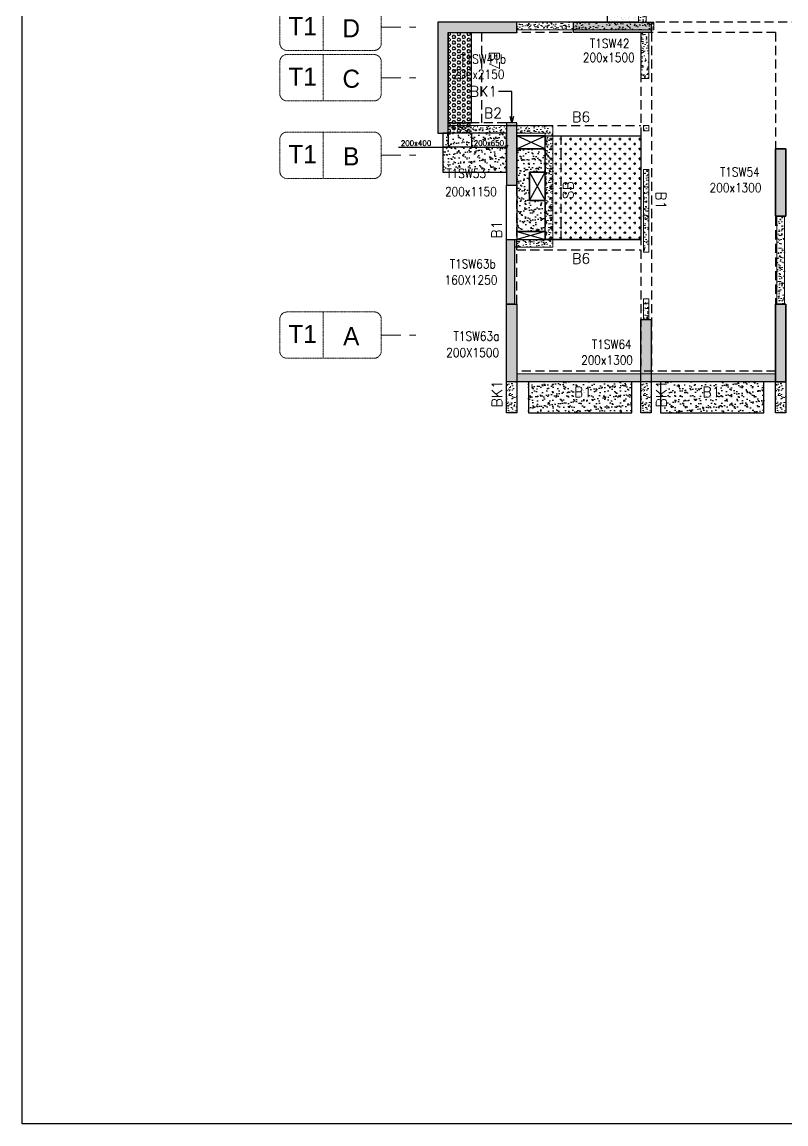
# Model space of a CAD drawing. Header units: millimetres. Extents: x 1078357 to 2594950, y -4969473 to -4636555.
# Drawn here: x 1574105 to 1588858, y -4682741 to -4661446 of the extents above; entities that cross this region are included whole.
import ezdxf
from ezdxf.enums import TextEntityAlignment as Align

# ---------------------------------------------------------------- set-up
doc = ezdxf.new("R2010")
doc.units = ezdxf.units.MM
doc.header["$PDMODE"] = 35
for name, pattern in [('CENTER', [2, 1.25, -0.25, 0.25, -0.25]), ('CONTINOUS', [0]), ('DGN STYLE 7', [8.34, 3.75, -1.67, 1.25, -1.67]), ('HIDDEN', [0.375, 0.25, -0.125]), ('New Retail block$0$CONTINOUS', [0])]:
    doc.linetypes.add(name, pattern=pattern)
doc.layers.get('0').update_dxf_attribs({"lineweight": 0})
doc.layers.get('Defpoints').update_dxf_attribs({"lineweight": 0})
for name, color, linetype, lineweight in [('A-_ANOTDIMA_D-', 6, 'Continuous', 13), ('A-_ANOTGRID_E-', 8, 'DGN STYLE 7', 13), ('Boundary', 40, 'Continuous', 30), ('COL. NO.', 30, 'Continuous', 25), ('COL. SIZE', 7, 'Continuous', 25), ('DIM', 9, 'Continuous', 25), ('GRID LINE', 8, 'Continuous', 0), ('HATCH', 8, 'Continuous', 30), ('S-NON STR RCC WALL', 8, 'Continuous', 0)]:
    doc.layers.add(name, color=color, linetype=linetype, lineweight=lineweight)
for name, color, linetype in [('B-200x325', 201, 'HIDDEN'), ('B-200x375', 41, 'HIDDEN'), ('B-200x400', 44, 'HIDDEN'), ('B-200x650', 241, 'HIDDEN'), ('B-300xSLAB THK.', 151, 'Continuous'), ('BK1-200x650', 241, 'HIDDEN'), ('DC BEAM NO.', 7, 'Continuous'), ('DROP SLAB', 8, 'Continuous'), ('S-COLUMN_SHEAR WALL', 1, 'Continuous'), ('S-PROJECTION', 54, 'New Retail block$0$CONTINOUS'), ('SLAB FOLD', 8, 'Continuous')]:
    doc.layers.add(name, color=color, linetype=linetype)
doc.styles.add('Roman', font='romans')
doc.styles.add('ROMANS', font='romans.shx', dxfattribs={"width": 0.85})
doc.styles.get("Standard").update_dxf_attribs({"font": 'Adani Regular.ttf', "height": 500})
doc.dimstyles.new('HARESH', dxfattribs={"dimtxt": 150, "dimasz": 75, "dimexe": 0, "dimexo": 0, "dimgap": 25, "dimtad": 1, "dimdec": 0, "dimdsep": 46, "dimtxsty": 'Roman', "dimblk": 'OBLIQUE', "dimcen": 225, "dimdle": 25, "dimclrd": 2, "dimclre": 2, "dimclrt": 7, "dimadec": 8, "dimazin": 1, "dimtfac": 1, "dimtdec": 0, "dimtmove": 0, "dimatfit": 0, "dimfxl": 1, "dimlwd": -1, "dimlwe": -1, "dimarcsym": 0})
pattern_1 = [(50, (-4755937.19, 23343877.28), (182.184669, -15.9390855), [19.05, -209.55]), (355, (-4755937.19, 23343877.28), (-35.2434214, 191.0568452), [15.24, -167.6405842]), (100.4514447, (-4755922, 23343875.95), (146.9412471, 175.1177519), [16.1900088, -178.0902446]), (46.1842, (-4755937.19, 23343928.08), (271.0790409, -42.042328), [28.575, -314.325]), (96.6355576, (-4755914.6, 23343924.58), (237.404134, 247.4261246), [24.2850231, -267.1356082]), (351.1841512, (-4755937.2, 23343928.08), (237.404134, 247.4261246), [22.859967, -251.459732]), (21, (-4755911.79, 23343915.38), (151.6143913, -102.2651982), [19.05, -209.55]), (326, (-4755911.79, 23343915.38), (61.8020283, 184.1879661), [15.24, -167.64]), (71.451445, (-4755899.15, 23343906.86), (213.4164193, 81.9227689), [16.1900088, -178.0899376]), (37.5, (-4755937.19, 23343877.28), (3.08860325, 84.55503887), [0, -165.608, 0, -170.18, 0, -168.275]), (7.5, (-4755937.19, 23343877.28), (66.8196625, 100.18057482), [0, -97.028, 0, -161.798, 0, -64.135]), (327.5, (-4755993.83, 23343877.28), (135.59059517, -5.728744), [0, -63.5, 0, -198.12, 0, -262.89]), (317.5, (-4756019.23, 23343877.28), (148.1291814, 25.42649103), [0, -82.55, 0, -131.572, 0, -186.69])]

# ---------------------------------------------------------------- blocks, each defined once
blk = doc.blocks.new('_Oblique')
at = {"color": 0, "linetype": 'ByBlock', "lineweight": -2}
blk.add_line((-0.5, -0.5), (0.5, 0.5), dxfattribs=at)
blk = doc.blocks.new('*D1170')
at = {"layer": 'Defpoints', "color": 0, "ltscale": 700, "transparency": 16777216}
for p in [(1582333, -4663596, 0), (1582783, -4663596, 0), (1582333, -4663862)]:
    blk.add_point(p, dxfattribs=at)
at = {"layer": 'DIM', "color": 2, "ltscale": 700, "transparency": 16777216}
for p, q in [((1582333, -4663596), (1582333, -4663862)), ((1582783, -4663596), (1582783, -4663862)), ((1581377, -4663862), (1582333, -4663862)), ((1582333, -4663862), (1582258, -4663862)), ((1582783, -4663862), (1582333, -4663862)), ((1582783, -4663862), (1582333, -4663862)), ((1582783, -4663862), (1582858, -4663862))]:
    blk.add_line(p, q, dxfattribs=at)
at = {"layer": 'DIM', "color": 2, "ltscale": 700, "transparency": 16777216, "xscale": 75, "yscale": 75, "zscale": 75}
blk.add_blockref('_Oblique', (1582333, -4663862), dxfattribs=at)
at = {"layer": 'DIM', "color": 2, "ltscale": 700, "transparency": 16777216, "xscale": 75, "yscale": 75, "zscale": 75, "rotation": 180}
blk.add_blockref('_Oblique', (1582783, -4663862), dxfattribs=at)
at = {"layer": 'DIM', "color": 7, "ltscale": 700, "transparency": 16777216, "insert": (1581714, -4663787), "char_height": 150, "attachment_point": 5, "style": 'Roman'}
blk.add_mtext('{\\H0.666667x;200x400}', dxfattribs=at)
blk = doc.blocks.new('*D1171')
at = {"layer": 'Defpoints', "color": 0, "ltscale": 700, "transparency": 16777216}
for p in [(1582783, -4663596), (1583458, -4663596, 0), (1583458, -4663862)]:
    blk.add_point(p, dxfattribs=at)
at = {"layer": 'DIM', "color": 2, "ltscale": 700, "transparency": 16777216}
for p, q in [((1582783, -4663596), (1582783, -4663862)), ((1583458, -4663596), (1583458, -4663862)), ((1582758, -4663862), (1583483, -4663862))]:
    blk.add_line(p, q, dxfattribs=at)
at = {"layer": 'DIM', "color": 2, "ltscale": 700, "transparency": 16777216, "xscale": 75, "yscale": 75, "zscale": 75, "rotation": 180}
blk.add_blockref('_Oblique', (1582783, -4663862), dxfattribs=at)
at = {"layer": 'DIM', "color": 2, "ltscale": 700, "transparency": 16777216, "xscale": 75, "yscale": 75, "zscale": 75}
blk.add_blockref('_Oblique', (1583458, -4663862), dxfattribs=at)
at = {"layer": 'DIM', "color": 7, "ltscale": 700, "transparency": 16777216, "insert": (1583121, -4663787), "char_height": 150, "attachment_point": 5, "style": 'Roman'}
blk.add_mtext('{\\H0.666667x;200x650}', dxfattribs=at)
blk = doc.blocks.new('G$CD63B60BD')
at = {"layer": 'COL. NO.', "linetype": 'Continuous', "style": 'ROMANS', "width": 0.85}
for s, p in [('T1SW42', (1615, 6449, -320)), ('T1SW41b', (-891, 6149, -320)), ('T1SW53', (-1158, 3938, -320)), ('T1SW54', (4127, 3966, -320)), ('T1SW63b', (-1092, 2189, 0)), ('T1SW63a', (-1020, 792, 0)), ('T1SW64', (1654, 634, -320))]:
    blk.add_text(s, height=175, dxfattribs=at).set_placement(p)
at = {"layer": 'COL. SIZE', "linetype": 'Continuous', "style": 'ROMANS', "width": 0.85}
for s, p in [('200x1500', (1477, 6177, -320)), ('200x2150', (-1039, 5853, -320)), ('200x1300', (3926, 3661, -320)), ('200x1150', (-1184, 3585, -320)), ('160X1250', (-1193, 1876, 0)), ('200X1500', (-1161, 475, 0)), ('200x1300', (1444, 329, -320))]:
    blk.add_text(s, height=175, dxfattribs=at).set_placement(p)
blk = doc.blocks.new('Tower grid nomenclature-ex')
at = {"layer": 'A-_ANOTGRID_E-'}
blk.add_lwpolyline([(-1250, -600), (1750, -600, 0.414214), (2000, -350), (2000, 750, 0.414214), (1750, 1000), (-1250, 1000, 0.414214), (-1500, 750), (-1500, -350, 0.414214)], format="xyb", close=True, dxfattribs=at)
blk.add_lwpolyline([(0, 1000), (0, -600)], dxfattribs=at)
at = {"layer": 'A-_ANOTGRID_E-', "flags": 8}
for p in [(-1235, 400), (1788, 400)]:
    blk.add_attdef('GRID', text='', height=625, dxfattribs=at).set_placement(p, align=Align.MIDDLE_CENTER)
blk = doc.blocks.new('T1')
at = {"layer": 'GRID LINE', "linetype": 'DGN STYLE 7', "ltscale": 100, "elevation": 0}
for points in [[(37120, -42293), (37927, -42293)], [(37120, -43268), (37927, -43268)], [(37120, -44768), (37927, -44768)], [(37120, -48243), (37927, -48243)]]:
    blk.add_lwpolyline(points, dxfattribs=at)
at = {"layer": 'GRID LINE'}
ref = blk.add_blockref('Tower grid nomenclature-ex', (36000, -42405, 0), dxfattribs=dict(at, xscale=0.56, yscale=0.56, zscale=0.56))
ref.add_attrib('GRID', 'D', dxfattribs={"layer": 'A-_ANOTGRID_E-', "height": 350}).set_placement((36540, -42313, 0), align=Align.MIDDLE_CENTER)
ref.add_attrib('GRID', 'T1', dxfattribs={"layer": 'A-_ANOTGRID_E-', "height": 350}).set_placement((35601, -42272, 0), align=Align.MIDDLE_CENTER)
ref = blk.add_blockref('Tower grid nomenclature-ex', (36000, -43380, 0), dxfattribs=dict(at, xscale=0.56, yscale=0.56, zscale=0.56))
ref.add_attrib('GRID', 'C', dxfattribs={"layer": 'A-_ANOTGRID_E-', "height": 350}).set_placement((36540, -43288, 0), align=Align.MIDDLE_CENTER)
ref.add_attrib('GRID', 'T1', dxfattribs={"layer": 'A-_ANOTGRID_E-', "height": 350}).set_placement((35601, -43247, 0), align=Align.MIDDLE_CENTER)
ref = blk.add_blockref('Tower grid nomenclature-ex', (36000, -44880, 0), dxfattribs=dict(at, xscale=0.56, yscale=0.56, zscale=0.56))
ref.add_attrib('GRID', 'B', dxfattribs={"layer": 'A-_ANOTGRID_E-', "height": 350}).set_placement((36540, -44788, 0), align=Align.MIDDLE_CENTER)
ref.add_attrib('GRID', 'T1', dxfattribs={"layer": 'A-_ANOTGRID_E-', "height": 350}).set_placement((35601, -44747, 0), align=Align.MIDDLE_CENTER)
ref = blk.add_blockref('Tower grid nomenclature-ex', (36000, -48355, 0), dxfattribs=dict(at, xscale=0.56, yscale=0.56, zscale=0.56))
ref.add_attrib('GRID', 'A', dxfattribs={"layer": 'A-_ANOTGRID_E-', "height": 350}).set_placement((36540, -48263, 0), align=Align.MIDDLE_CENTER)
ref.add_attrib('GRID', 'T1', dxfattribs={"layer": 'A-_ANOTGRID_E-', "height": 350}).set_placement((35601, -48222, 0), align=Align.MIDDLE_CENTER)

msp = doc.modelspace()

# ---------------------------------------------------------------- hatches: boundary and pattern name
at = {"layer": 'DROP SLAB'}
h = msp.add_hatch(dxfattribs=at)
h.set_pattern_fill('CROSS', color=8, scale=15, angle=0.03079)
h.set_pattern_definition([(180.03079016, (-12653205.59, 56225402.16), (-95.19879988, -95.30117261), [47.625, -142.875]), (270.03079016, (-12653229.42, 56225425.96), (95.30117261, -95.19879988), [47.625, -142.875])])
h.paths.add_polyline_path([(1584208.3, -4663646.1), (1586058.3, -4663646.1), (1586058.3, -4665645.9), (1584208.3, -4665645.9)])
at = {"layer": 'HATCH'}
h = msp.add_hatch(dxfattribs=at)
h.set_pattern_fill('AR-SAND', color=8, scale=3, angle=179.97015)
h.set_pattern_definition([(37.4701541, (-2331674.73, 14021843.22), (-4.72361136, 146.8264517), [0, -115.824, 0, -129.54, 0, -123.825]), (7.4701541, (-2331674.73, 14021843.22), (134.9689868, 214.9772528), [0, -62.484, 0, -104.394, 0, -40.005]), (327.4701541, (-2331768.45, 14021843.27), (237.2979035, 0.3075449), [0, -38.1, 0, -137.16, 0, -179.07]), (317.4701541, (-2331768.45, 14021843.27), (229.1017424, 66.759465), [0, -19.05, 0, -89.916, 0, -102.87])])
h.paths.add_polyline_path([(1586008.5, -4659446.2), (1585408.5, -4659446.2), (1585408.5, -4661446.2), (1586008.5, -4661446.2)])
h = msp.add_hatch(dxfattribs=at)
h.set_pattern_fill('AR-SAND', color=8, scale=3, angle=179.97015)
h.set_pattern_definition([(37.4701541, (-2342174.65, 14019093.3), (-4.72361136, 146.8264517), [0, -115.824, 0, -129.54, 0, -123.825]), (7.4701541, (-2342174.65, 14019093.3), (134.9689868, 214.9772528), [0, -62.484, 0, -104.394, 0, -40.005]), (327.4701541, (-2342268.38, 14019093.35), (237.2979035, 0.3075449), [0, -38.1, 0, -137.16, 0, -179.07]), (317.4701541, (-2342268.38, 14019093.35), (229.1017424, 66.759465), [0, -19.05, 0, -89.916, 0, -102.87])])
h.paths.add_polyline_path([(1583458.6, -4663596.1), (1582233.3, -4663596.1), (1582233.3, -4664346.1), (1583458.6, -4664346.1)])
h = msp.add_hatch(dxfattribs=at)
h.set_pattern_fill('AR-SAND', color=8, scale=3, angle=180.02985)
h.set_pattern_definition([(37.47015413, (-3438174.69, 18703112.5), (-4.72361136, 146.8264517), [0, -115.824, 0, -129.54, 0, -123.825]), (7.4701541, (-3438174.69, 18703112.5), (134.9689868, 214.9772528), [0, -62.484, 0, -104.394, 0, -40.005]), (327.4701541, (-3438268.42, 18703112.55), (237.2979035, 0.3075449), [0, -38.1, 0, -137.16, 0, -179.07]), (317.4701541, (-3438268.42, 18703112.55), (229.1017424, 66.759465), [0, -19.05, 0, -89.916, 0, -102.87])])
h.paths.add_polyline_path([(1583658.3, -4665496.1), (1584208.3, -4665496.1), (1584208.3, -4664896.1), (1583908.3, -4664896.1), (1583908.3, -4664346.1), (1584208.3, -4664346.2), (1584208.3, -4663896.1), (1583658.3, -4663896.1)])
h = msp.add_hatch(dxfattribs=at)
h.set_pattern_fill('AR-SAND', color=8, scale=3, angle=179.97015)
h.set_pattern_definition([(37.47015413, (-3431649.46, 18703112.49), (-4.72361136, 146.8264517), [0, -115.824, 0, -129.54, 0, -123.825]), (7.4701541, (-3431649.46, 18703112.49), (134.9689868, 214.9772528), [0, -62.484, 0, -104.394, 0, -40.005]), (327.4701541, (-3431743.18, 18703112.54), (237.2979035, 0.3075449), [0, -38.1, 0, -137.16, 0, -179.07]), (317.4701541, (-3431743.18, 18703112.54), (229.1017424, 66.759465), [0, -19.05, 0, -89.916, 0, -102.87])])
h.paths.add_polyline_path([(1585883.5, -4668396.1), (1583883.5, -4668396.1), (1583883.5, -4668996.1), (1585883.5, -4668996.1)])
h = msp.add_hatch(dxfattribs=at)
h.set_pattern_fill('AR-SAND', color=8, scale=3, angle=179.97015)
h.set_pattern_definition([(37.47015413, (-3434199.46, 18703112.49), (-4.72361136, 146.8264517), [0, -115.824, 0, -129.54, 0, -123.825]), (7.4701541, (-3434199.46, 18703112.49), (134.9689868, 214.9772528), [0, -62.484, 0, -104.394, 0, -40.005]), (327.4701541, (-3434293.18, 18703112.54), (237.2979035, 0.3075449), [0, -38.1, 0, -137.16, 0, -179.07]), (317.4701541, (-3434293.18, 18703112.54), (229.1017424, 66.759465), [0, -19.05, 0, -89.916, 0, -102.87])])
h.paths.add_polyline_path([(1588433.5, -4668396.1), (1586433.5, -4668396.1), (1586433.5, -4668996.1), (1588433.5, -4668996.1)])
at = {"layer": 'S-COLUMN_SHEAR WALL', "lineweight": 25, "extrusion": (1.00316e-06, -2.11765e-11, 1)}
h = msp.add_hatch(color=1, dxfattribs=at)
h.dxf.hatch_style = 1
h.paths.add_polyline_path([(1582333.3, -4661646.1), (1583658.3, -4661646.1), (1583658.3, -4661446.1), (1582133.3, -4661446.1), (1582133.3, -4663596.1), (1582333.3, -4663596.1)])
at = {"layer": 'S-COLUMN_SHEAR WALL', "lineweight": 25}
h = msp.add_hatch(color=1, dxfattribs=at)
h.dxf.hatch_style = 1
h.paths.add_polyline_path([(1584758.3, -4661446.1), (1586258.3, -4661446.1), (1586258.3, -4661646.1), (1584758.3, -4661646.1)])
at = {"layer": 'S-COLUMN_SHEAR WALL', "lineweight": 25, "extrusion": (1.00316e-06, -2.11765e-11, 1)}
h = msp.add_hatch(color=1, dxfattribs=at)
h.dxf.hatch_style = 1
h.paths.add_polyline_path([(1583658.3, -4663446.1), (1583458.3, -4663446.1), (1583458.3, -4664596.1), (1583658.3, -4664596.1)])
h = msp.add_hatch(color=1, dxfattribs=at)
h.dxf.hatch_style = 1
h.paths.add_polyline_path([(1588858.3, -4663896.1), (1588658.3, -4663896.1), (1588658.3, -4665196.1), (1588858.3, -4665196.1)])
at = {"layer": 'S-COLUMN_SHEAR WALL', "lineweight": 25, "extrusion": (-1.00316e-06, -1.91639e-11, 1)}
h = msp.add_hatch(color=1, dxfattribs=at)
h.dxf.hatch_style = 1
h.paths.add_polyline_path([(1588658.3, -4663896.1), (1588858.3, -4663896.1), (1588858.3, -4665196.1), (1588658.3, -4665196.1)])
at = {"layer": 'S-COLUMN_SHEAR WALL', "lineweight": 25, "extrusion": (1.00316e-06, -2.11765e-11, 1)}
h = msp.add_hatch(color=1, dxfattribs=at)
h.dxf.hatch_style = 1
h.paths.add_polyline_path([(1583618.3, -4666896.1), (1583458.3, -4666896.1), (1583458.3, -4665645.9), (1583618.3, -4665645.9)])
h = msp.add_hatch(color=1, dxfattribs=at)
h.dxf.hatch_style = 1
h.paths.add_polyline_path([(1583658.3, -4668396.1), (1583458.3, -4668396.1), (1583458.3, -4666896.1), (1583658.3, -4666896.1)])
at = {"layer": 'S-COLUMN_SHEAR WALL', "lineweight": 25, "extrusion": (-1.00316e-06, -1.91639e-11, 1)}
h = msp.add_hatch(color=1, dxfattribs=at)
h.dxf.hatch_style = 1
h.paths.add_polyline_path([(1588658.3, -4668396.1), (1588858.3, -4668396.1), (1588858.3, -4666896.1), (1588658.3, -4666896.1)])
at = {"layer": 'S-COLUMN_SHEAR WALL', "lineweight": 25, "extrusion": (1.00316e-06, -2.11765e-11, 1)}
h = msp.add_hatch(color=1, dxfattribs=at)
h.dxf.hatch_style = 1
h.paths.add_polyline_path([(1588858.3, -4668396.1), (1588658.3, -4668396.1), (1588658.3, -4666896.1), (1588858.3, -4666896.1)])
at = {"layer": 'S-COLUMN_SHEAR WALL', "lineweight": 25}
h = msp.add_hatch(color=1, dxfattribs=at)
h.dxf.hatch_style = 1
h.paths.add_polyline_path([(1586258.3, -4667196.1), (1586258.3, -4668396.1), (1586058.3, -4668396.1), (1586058.3, -4667196.1)])
at = {"layer": 'S-NON STR RCC WALL'}
h = msp.add_hatch(dxfattribs=at)
h.set_pattern_fill('AR-CONC', color=256, angle=180)
h.set_pattern_definition([(50, (-3665777.22, 18659858.09), (182.184669, -15.9390855), [19.05, -209.55]), (355, (-3665777.22, 18659858.09), (-35.2434214, 191.0568452), [15.24, -167.6405842]), (100.4514447, (-3665762.04, 18659856.76), (146.9412471, 175.1177519), [16.1900088, -178.0902446]), (46.1842, (-3665777.22, 18659908.9), (271.0790409, -42.042328), [28.575, -314.325]), (96.6355576, (-3665754.63, 18659905.39), (237.404134, 247.4261246), [24.285023, -267.135608]), (351.1841512, (-3665777.22, 18659908.9), (237.404134, 247.4261246), [22.859967, -251.459732]), (21, (-3665751.82, 18659896.19), (151.6143913, -102.2651982), [19.05, -209.55]), (326, (-3665751.82, 18659896.19), (61.8020283, 184.1879661), [15.24, -167.64]), (71.451445, (-3665739.18, 18659887.67), (213.4164193, 81.9227689), [16.1900088, -178.0899376]), (37.5, (-3665777.22, 18659858.09), (3.08860325, 84.55503887), [0, -165.608, 0, -170.18, 0, -168.275]), (7.5, (-3665777.22, 18659858.09), (66.8196625, 100.18057482), [0, -97.028, 0, -161.798, 0, -64.135]), (327.5, (-3665833.86, 18659858.09), (135.59059517, -5.728744), [0, -63.5, 0, -198.12, 0, -262.89]), (317.5, (-3665859.26, 18659858.09), (148.1291814, 25.42649103), [0, -82.55, 0, -131.572, 0, -186.69])])
h.paths.add_polyline_path([(1583658.5, -4659446.1), (1583658.5, -4659296.1), (1586308.5, -4659296.1), (1586308.5, -4659446.1), (1586158.5, -4659446.1), (1586158.5, -4661446.1), (1586308.5, -4661446.2), (1586308.5, -4661596.1), (1583658.5, -4661596.1), (1583658.5, -4661446.1), (1586008.5, -4661446.1), (1586008.5, -4659446.1)])
h = msp.add_hatch(dxfattribs=at)
h.set_pattern_fill('AR-CONC', color=256, angle=180)
h.set_pattern_definition([(50, (-5865476.67, 28024606.44), (182.184669, -15.93908554), [19.05, -209.55]), (355, (-5865476.67, 28024606.44), (-35.2434214, 191.0568452), [15.24, -167.6405842]), (100.4514447, (-5865461.49, 28024605.11), (146.9412471, 175.1177519), [16.1900088, -178.0902446]), (46.1842, (-5865476.67, 28024657.24), (271.0790409, -42.042328), [28.575, -314.325]), (96.6355576, (-5865454.08, 28024653.74), (237.404134, 247.4261246), [24.2850231, -267.1356082]), (351.1841512, (-5865476.67, 28024657.24), (237.404134, 247.4261246), [22.859967, -251.459732]), (21, (-5865451.27, 28024644.54), (151.6143913, -102.2651982), [19.05, -209.55]), (326, (-5865451.27, 28024644.54), (61.8020283, 184.1879661), [15.24, -167.64]), (71.451445, (-5865438.64, 28024636.02), (213.4164193, 81.9227689), [16.1900088, -178.0899376]), (37.5, (-5865476.67, 28024606.44), (3.08860325, 84.55503887), [0, -165.608, 0, -170.18, 0, -168.275]), (7.5, (-5865476.67, 28024606.44), (66.8196625, 100.18057482), [0, -97.028, 0, -161.798, 0, -64.135]), (327.5, (-5865533.31, 28024606.44), (135.59059517, -5.72874399), [0, -63.5, 0, -198.12, 0, -262.89]), (317.5, (-5865558.71, 28024606.44), (148.1291814, 25.42649103), [0, -82.55, 0, -131.572, 0, -186.69])])
h.paths.add_polyline_path([(1586058.5, -4661646.2), (1586208.5, -4661646.2), (1586208.5, -4662536.1), (1586058.5, -4662536.1)])
h = msp.add_hatch(dxfattribs=at)
h.set_pattern_fill('AR-CONC', color=256, angle=180)
h.set_pattern_definition(pattern_1)
h.paths.add_polyline_path([(1582333.5, -4663595.9), (1583458.5, -4663595.9), (1583458.5, -4663445.9), (1582333.5, -4663445.9)])
h = msp.add_hatch(dxfattribs=at)
h.set_pattern_fill('AR-CONC', color=256, angle=180)
h.set_pattern_definition(pattern_1)
h.paths.add_polyline_path([(1584358.5, -4665795.9), (1584358.5, -4663445.9), (1583658.5, -4663445.9), (1583658.6, -4663595.9), (1584208.5, -4663595.9), (1584208.5, -4665645.9), (1583608.5, -4665645.9), (1583608.5, -4665645.9), (1583618.5, -4665645.9), (1583618.5, -4665795.9)])
h = msp.add_hatch(dxfattribs=at)
h.set_pattern_fill('AR-CONC', color=256, angle=180)
h.set_pattern_definition([(50, (2683383.03, -9345786.73), (182.184669, -15.9390855), [19.05, -209.55]), (355, (2683383.03, -9345786.73), (-35.2434214, 191.056845), [15.24, -167.640584]), (100.4514447, (2683398.21, -9345788.06), (146.941247, 175.117752), [16.190009, -178.0902446]), (46.1842, (2683383.03, -9345735.93), (271.079041, -42.042328), [28.575, -314.325]), (96.6355576, (2683405.62, -9345739.43), (237.404134, 247.426125), [24.285023, -267.135608]), (351.184151, (2683383.03, -9345735.93), (237.404134, 247.426125), [22.859967, -251.459732]), (21, (2683408.43, -9345748.63), (151.6143913, -102.265198), [19.05, -209.55]), (326, (2683408.43, -9345748.63), (61.802028, 184.187966), [15.24, -167.64]), (71.451445, (2683421.07, -9345757.15), (213.416419, 81.922769), [16.190009, -178.0899376]), (37.5, (2683383.03, -9345786.73), (3.08860325, 84.5550389), [0, -165.608, 0, -170.18, 0, -168.275]), (7.5, (2683383.03, -9345786.73), (66.8196625, 100.1805748), [0, -97.028, 0, -161.798, 0, -64.135]), (327.5, (2683326.39, -9345786.73), (135.5905952, -5.728744), [0, -63.5, 0, -198.12, 0, -262.89]), (317.5, (2683300.99, -9345786.73), (148.1291814, 25.426491), [0, -82.55, 0, -131.572, 0, -186.69])])
h.paths.add_polyline_path([(1586108.5, -4663446.1), (1586208.5, -4663446.1), (1586208.5, -4663546.1), (1586108.5, -4663546.1)])
h = msp.add_hatch(dxfattribs=at)
h.set_pattern_fill('AR-CONC', color=256, angle=180)
h.set_pattern_definition([(50, (2683396.25, -9344422.06), (182.184669, -15.9390855), [19.05, -209.55]), (355, (2683396.25, -9344422.06), (-35.2434214, 191.056845), [15.24, -167.640584]), (100.4514447, (2683411.43, -9344423.4), (146.941247, 175.117752), [16.190009, -178.0902446]), (46.1842, (2683396.25, -9344371.26), (271.079041, -42.042328), [28.575, -314.325]), (96.6355576, (2683418.84, -9344374.77), (237.404134, 247.426125), [24.285023, -267.135608]), (351.184151, (2683396.25, -9344371.26), (237.404134, 247.426125), [22.859967, -251.459732]), (21, (2683421.65, -9344383.96), (151.6143913, -102.265198), [19.05, -209.55]), (326, (2683421.65, -9344383.96), (61.802028, 184.187966), [15.24, -167.64]), (71.451445, (2683434.28, -9344392.49), (213.416419, 81.922769), [16.190009, -178.0899376]), (37.5, (2683396.247, -9344422.064), (3.08860325, 84.5550389), [0, -165.608, 0, -170.18, 0, -168.275]), (7.5, (2683396.25, -9344422.06), (66.8196625, 100.1805748), [0, -97.028, 0, -161.798, 0, -64.135]), (327.5, (2683339.605, -9344422.064), (135.5905952, -5.728744), [0, -63.5, 0, -198.12, 0, -262.89]), (317.5, (2683314.2, -9344422.06), (148.1291814, 25.426491), [0, -82.55, 0, -131.572, 0, -186.69])])
h.paths.add_polyline_path([(1586108.5, -4665896.1), (1586208.5, -4665896.1), (1586208.5, -4664296.1), (1586108.5, -4664296.1)])
at = {"layer": 'S-NON STR RCC WALL', "ltscale": 700}
h = msp.add_hatch(dxfattribs=at)
h.set_pattern_fill('AR-CONC', color=256)
h.set_pattern_definition([(50, (455567.2, 15349.88), (182.184669, -15.9390855), [19.05, -209.55]), (355, (455567.2, 15349.88), (-35.2434214, 191.056845), [15.24, -167.640584]), (100.4514447, (455582.38, 15348.56), (146.941247, 175.117752), [16.190009, -178.0902446]), (46.1842, (455567.2, 15400.68), (271.079041, -42.042328), [28.575, -314.325]), (96.6355576, (455589.78, 15397.18), (237.404134, 247.426125), [24.285023, -267.135608]), (351.184151, (455567.2, 15400.68), (237.404134, 247.426125), [22.859967, -251.459732]), (21, (455592.6, 15387.98), (151.6143913, -102.265198), [19.05, -209.55]), (326, (455592.6, 15387.98), (61.802028, 184.187966), [15.24, -167.64]), (71.451445, (455605.23, 15379.46), (213.416419, 81.922769), [16.190009, -178.0899376]), (37.5, (455567.195, 15349.884), (3.08860325, 84.5550389), [0, -165.608, 0, -170.18, 0, -168.275]), (7.5, (455567.195, 15349.88), (66.8196625, 100.1805748), [0, -97.028, 0, -161.798, 0, -64.135]), (327.5, (455510.55, 15349.884), (135.5905952, -5.728744), [0, -63.5, 0, -198.12, 0, -262.89]), (317.5, (455485.15, 15349.88), (148.1291814, 25.426491), [0, -82.55, 0, -131.572, 0, -186.69])])
h.paths.add_polyline_path([(1588683.5, -4665196.1), (1588833.5, -4665196.1), (1588833.5, -4666896.1), (1588683.5, -4666896.1)])
at = {"layer": 'S-NON STR RCC WALL'}
h = msp.add_hatch(dxfattribs=at)
h.set_pattern_fill('AR-CONC', color=256, angle=180)
h.set_pattern_definition([(50, (1586171.53, -4660402.88), (182.1847, -15.939), [19.05, -209.55]), (355, (1586171.53, -4660402.88), (-35.2434, 191.057), [15.24, -167.6406]), (100.4514, (1586186.71, -4660404.2), (146.9412, 175.1178), [16.19, -178.09]), (46.1842, (1586171.53, -4660352.08), (271.079, -42.042), [28.575, -314.325]), (96.6356, (1586194.12, -4660355.58), (237.404, 247.426), [24.285, -267.136]), (351.184, (1586171.53, -4660352.08), (237.404, 247.426), [22.86, -251.46]), (21, (1586196.93, -4660364.78), (151.6144, -102.2652), [19.05, -209.55]), (326, (1586196.93, -4660364.78), (61.802, 184.188), [15.24, -167.64]), (71.4514, (1586209.57, -4660373.3), (213.4164, 81.9228), [16.19, -178.09]), (37.5, (1586171.53, -4660402.877), (3.0886, 84.55504), [0, -165.608, 0, -170.18, 0, -168.275]), (7.5, (1586171.53, -4660402.88), (66.8197, 100.1806), [0, -97.028, 0, -161.798, 0, -64.135]), (327.5, (1586114.89, -4660402.88), (135.5906, -5.72874), [0, -63.5, 0, -198.12, 0, -262.89]), (317.5, (1586089.49, -4660402.88), (148.1292, 25.4265), [0, -82.55, 0, -131.572, 0, -186.69])])
h.paths.add_polyline_path([(1586108.5, -4667196.4), (1586208.5, -4667196.4), (1586208.5, -4666796.1), (1586108.5, -4666796.1)])
h = msp.add_hatch(dxfattribs=at)
h.set_pattern_fill('AR-CONC', color=256, angle=180)
h.set_pattern_definition([(50, (-5853161.9, 28027896.47), (182.184669, -15.93908554), [19.05, -209.55]), (355, (-5853161.9, 28027896.47), (-35.2434214, 191.0568452), [15.24, -167.6405842]), (100.4514447, (-5853146.72, 28027895.14), (146.9412471, 175.1177519), [16.1900088, -178.0902446]), (46.1842, (-5853161.9, 28027947.27), (271.0790409, -42.042328), [28.575, -314.325]), (96.6355576, (-5853139.31, 28027943.77), (237.404134, 247.4261246), [24.2850231, -267.1356082]), (351.1841512, (-5853161.9, 28027947.27), (237.404134, 247.4261246), [22.859967, -251.459732]), (21, (-5853136.5, 28027934.57), (151.6143913, -102.2651982), [19.05, -209.55]), (326, (-5853136.5, 28027934.57), (61.8020283, 184.1879661), [15.24, -167.64]), (71.451445, (-5853123.87, 28027926.05), (213.4164193, 81.9227689), [16.1900088, -178.0899376]), (37.5, (-5853161.9, 28027896.47), (3.08860325, 84.55503887), [0, -165.608, 0, -170.18, 0, -168.275]), (7.5, (-5853161.9, 28027896.47), (66.8196625, 100.18057482), [0, -97.028, 0, -161.798, 0, -64.135]), (327.5, (-5853218.545, 28027896.47), (135.59059517, -5.72874399), [0, -63.5, 0, -198.12, 0, -262.89]), (317.5, (-5853243.95, 28027896.47), (148.1291814, 25.42649103), [0, -82.55, 0, -131.572, 0, -186.69])])
h.paths.add_polyline_path([(1583661.5, -4668395.9), (1588658.6, -4668395.9), (1588658.6, -4668245.9), (1583661.5, -4668245.9)])
h = msp.add_hatch(dxfattribs=at)
h.set_pattern_fill('AR-CONC', color=256, angle=180)
h.set_pattern_definition([(50, (-8046713.99, 37570711.2), (182.184669, -15.93908554), [19.05, -209.55]), (355, (-8046713.99, 37570711.2), (-35.2434214, 191.0568452), [15.24, -167.6405842]), (100.4514447, (-8046698.8, 37570709.88), (146.9412471, 175.1177519), [16.1900088, -178.0902446]), (46.1842, (-8046713.99, 37570762), (271.0790409, -42.0423279), [28.575, -314.325]), (96.6355576, (-8046691.4, 37570758.5), (237.404134, 247.4261246), [24.2850231, -267.1356082]), (351.1841512, (-8046714, 37570762), (237.404134, 247.4261246), [22.859967, -251.459732]), (21, (-8046688.59, 37570749.3), (151.61439127, -102.2651982), [19.05, -209.55]), (326, (-8046688.59, 37570749.3), (61.80202835, 184.1879661), [15.24, -167.64]), (71.451445, (-8046675.95, 37570740.79), (213.4164193, 81.9227689), [16.1900088, -178.0899376]), (37.5, (-8046713.99, 37570711.21), (3.08860325, 84.55503887), [0, -165.608, 0, -170.18, 0, -168.275]), (7.5, (-8046713.99, 37570711.21), (66.81966251, 100.18057482), [0, -97.028, 0, -161.798, 0, -64.135]), (327.5, (-8046770.63, 37570711.21), (135.59059517, -5.72874399), [0, -63.5, 0, -198.12, 0, -262.89]), (317.5, (-8046796.03, 37570711.21), (148.1291814, 25.42649103), [0, -82.55, 0, -131.572, 0, -186.69])])
h.paths.add_polyline_path([(1583658.2, -4668396.1), (1583458.3, -4668396.1), (1583458.3, -4668996.1), (1583658.2, -4668996.1), (1583658.3, -4668996.1), (1583658.3, -4668396.2)], is_closed=False)
h = msp.add_hatch(dxfattribs=at)
h.set_pattern_fill('AR-CONC', color=256, angle=180)
h.set_pattern_definition([(50, (-8044113.97, 37570711.2), (182.184669, -15.93908554), [19.05, -209.55]), (355, (-8044113.97, 37570711.2), (-35.2434214, 191.0568452), [15.24, -167.6405842]), (100.4514447, (-8044098.78, 37570709.88), (146.9412471, 175.1177519), [16.1900088, -178.0902446]), (46.1842, (-8044113.97, 37570762), (271.0790409, -42.0423279), [28.575, -314.325]), (96.6355576, (-8044091.38, 37570758.5), (237.404134, 247.4261246), [24.2850231, -267.1356082]), (351.1841512, (-8044113.97, 37570762), (237.404134, 247.4261246), [22.859967, -251.459732]), (21, (-8044088.57, 37570749.3), (151.61439127, -102.2651982), [19.05, -209.55]), (326, (-8044088.57, 37570749.3), (61.80202835, 184.1879661), [15.24, -167.64]), (71.451445, (-8044075.93, 37570740.79), (213.4164193, 81.9227689), [16.1900088, -178.0899376]), (37.5, (-8044113.966, 37570711.21), (3.08860325, 84.55503887), [0, -165.608, 0, -170.18, 0, -168.275]), (7.5, (-8044113.97, 37570711.21), (66.81966251, 100.18057482), [0, -97.028, 0, -161.798, 0, -64.135]), (327.5, (-8044170.61, 37570711.21), (135.59059517, -5.72874399), [0, -63.5, 0, -198.12, 0, -262.89]), (317.5, (-8044196.01, 37570711.21), (148.1291814, 25.42649103), [0, -82.55, 0, -131.572, 0, -186.69])])
h.paths.add_polyline_path([(1586258.3, -4668396.1), (1586058.3, -4668396.1), (1586058.3, -4668996.1), (1586258.3, -4668996.1), (1586258.3, -4668996.1), (1586258.3, -4668396.2)], is_closed=False)
h = msp.add_hatch(dxfattribs=at)
h.set_pattern_fill('AR-CONC', color=256, angle=180)
h.set_pattern_definition([(50, (-8041513.97, 37570711.2), (182.184669, -15.93908554), [19.05, -209.55]), (355, (-8041513.97, 37570711.2), (-35.2434214, 191.0568452), [15.24, -167.6405842]), (100.4514447, (-8041498.78, 37570709.88), (146.9412471, 175.1177519), [16.1900088, -178.0902446]), (46.1842, (-8041513.97, 37570762), (271.0790409, -42.0423279), [28.575, -314.325]), (96.6355576, (-8041491.38, 37570758.5), (237.404134, 247.4261246), [24.2850231, -267.1356082]), (351.1841512, (-8041513.97, 37570762), (237.404134, 247.4261246), [22.859967, -251.459732]), (21, (-8041488.57, 37570749.3), (151.61439127, -102.2651982), [19.05, -209.55]), (326, (-8041488.57, 37570749.3), (61.80202835, 184.1879661), [15.24, -167.64]), (71.451445, (-8041475.93, 37570740.79), (213.4164193, 81.9227689), [16.1900088, -178.0899376]), (37.5, (-8041513.966, 37570711.21), (3.08860325, 84.55503887), [0, -165.608, 0, -170.18, 0, -168.275]), (7.5, (-8041513.97, 37570711.21), (66.81966251, 100.18057482), [0, -97.028, 0, -161.798, 0, -64.135]), (327.5, (-8041570.61, 37570711.21), (135.59059517, -5.72874399), [0, -63.5, 0, -198.12, 0, -262.89]), (317.5, (-8041596.01, 37570711.21), (148.1291814, 25.42649103), [0, -82.55, 0, -131.572, 0, -186.69])])
h.paths.add_polyline_path([(1588858.3, -4668396.1), (1588658.3, -4668396.1), (1588658.3, -4668996.1), (1588858.3, -4668996.1), (1588858.3, -4668996.1), (1588858.3, -4668396.2)], is_closed=False)
at = {"layer": 'SLAB FOLD', "ltscale": 1000}
h = msp.add_hatch(dxfattribs=at)
h.set_pattern_fill('HEX', color=8, scale=10, angle=180)
h.set_pattern_definition([(180, (-608290.975, 4897547.26), (-7e-15, -54.99261315), [31.75, -63.5]), (300, (-608290.975, 4897547.26), (47.625, 27.49630658), [31.75, -63.5]), (240, (-608322.725, 4897547.26), (47.625, -27.49630658), [31.75, -63.5])])
h.paths.add_polyline_path([(1582783.5, -4661656.8), (1582333.5, -4661656.8), (1582333.5, -4663595.9), (1582783.5, -4663595.9)])

# ---------------------------------------------------------------- linework, layer by layer
at = {"layer": 'B-200x325', "ltscale": 700}
for p, q in [((1583658.5, -4663446.1, 0), (1586058.3, -4663446.1, 0)), ((1583658.3, -4665845.9, 0), (1586058.3, -4665845.9, 0))]:
    msp.add_line(p, q, dxfattribs=at)
at = {"layer": 'B-200x325', "linetype": 'Continuous', "ltscale": 700}
for p, q in [((1583658.5, -4663646.1, 0), (1586058.3, -4663646.1, 0)), ((1583658.3, -4665645.9, 0), (1586058.3, -4665645.9, 0))]:
    msp.add_line(p, q, dxfattribs=at)
at = {"layer": 'B-200x375', "linetype": 'Continuous', "ltscale": 700}
msp.add_line((1582783.5, -4663396.1, 0), (1582783.5, -4661656.8, 0), dxfattribs=at)
at = {"layer": 'B-200x375', "ltscale": 700}
msp.add_line((1582983.5, -4663396.1, 0), (1582983.5, -4661646.1), dxfattribs=at)
at = {"layer": 'B-200x400', "linetype": 'HIDDEN', "ltscale": 500}
msp.add_line((1582783.5, -4663396.1, 0), (1582333.5, -4663396.1, 0), dxfattribs=at)
at = {"layer": 'B-200x400', "linetype": 'ByBlock', "ltscale": 500}
msp.add_line((1582783.5, -4663596.1, 0), (1582333.5, -4663596.1, 0), dxfattribs=at)
at = {"layer": 'B-200x650', "linetype": 'CONTINOUS', "ltscale": 700}
for p, q in [((1586008.5, -4661446.2, 0), (1583658.5, -4661446.2, 0)), ((1583458.3, -4663596.1, 0), (1582783.5, -4663596.1, 0)), ((1583458.5, -4666896.1, 0), (1583458.5, -4664596.1, 0)), ((1583458.3, -4668996.1, 0), (1583458.3, -4668396.1, 0)), ((1583658.3, -4668396.1, 0), (1583658.3, -4668996.1, 0)), ((1588658.5, -4668396.1, 0), (1583658.5, -4668396.1, 0)), ((1586058.3, -4668996.1, 0), (1586058.3, -4668396.1, 0)), ((1586258.3, -4668396.1, 0), (1586258.3, -4668996.1, 0)), ((1588658.3, -4668996, 0), (1588658.3, -4668396, 0)), ((1588858.3, -4668396, 0), (1588858.3, -4668996, 0)), ((1583658.3, -4668996.1, 0), (1583458.3, -4668996.1, 0)), ((1586258.3, -4668996.1, 0), (1586058.3, -4668996.1, 0)), ((1588858.3, -4668996, 0), (1588658.3, -4668996, 0))]:
    msp.add_line(p, q, dxfattribs=at)
at = {"layer": 'B-200x650', "linetype": 'HIDDEN', "ltscale": 700}
for p, q in [((1595183.3, -4661446.2, 0), (1586308.5, -4661446.2, 0)), ((1588658.5, -4661646.2, 0), (1583658.5, -4661646.2, 0)), ((1586058.5, -4661646.2, 0), (1586058.5, -4668096.1, 0)), ((1586258.5, -4661646.2, 0), (1586258.5, -4668096.1, 0)), ((1588658.5, -4661646.2, 0), (1588658.5, -4663896.1, 0)), ((1583458.3, -4663396.1, 0), (1582783.5, -4663396.1, 0)), ((1588658.5, -4663896.1, 0), (1588658.5, -4666896.1, 0)), ((1583658.5, -4666896.1, 0), (1583658.5, -4664596.1, 0)), ((1588658.5, -4668196.1, 0), (1583658.5, -4668196.1, 0))]:
    msp.add_line(p, q, dxfattribs=at)
at = {"layer": 'B-200x650', "ltscale": 700}
for p, q in [((1583458.3, -4664396, 0), (1583458.3, -4664396, 0)), ((1583458.5, -4664396.1, 0), (1583458.5, -4664396.1, 0)), ((1583458.3, -4664596, 0), (1583459, -4664596, 0)), ((1583458.5, -4664596.1, 0), (1583459.2, -4664596.1, 0))]:
    msp.add_line(p, q, dxfattribs=at)
at = {"layer": 'B-300xSLAB THK.', "linetype": 'HIDDEN', "ltscale": 700}
for p, q in [((1584208.2, -4663646.4, 0), (1584208.2, -4665646.2, 0)), ((1584508.2, -4663646.4, 0), (1584508.2, -4665646.2, 0))]:
    msp.add_line(p, q, dxfattribs=at)
at = {"layer": 'BK1-200x650', "linetype": 'Continuous', "ltscale": 700, "elevation": 0}
msp.add_lwpolyline([(1583658.6, -4663395.8), (1583458.6, -4663395.8), (1583458.6, -4663445.9), (1583658.6, -4663445.9)], close=True, dxfattribs=at)
at = {"layer": 'Boundary', "ltscale": 700, "elevation": 0}
msp.add_lwpolyline([(1574104.5, -4636994.1), (1679698.7, -4636994.1), (1679698.7, -4682741.1), (1574104.5, -4682741.1)], close=True, dxfattribs=at)
at = {"layer": 'DROP SLAB', "color": 3, "linetype": 'CONTINOUS', "ltscale": 500}
for p, q in [((1583658.3, -4663896.1), (1584208.3, -4663646.1, 0)), ((1584208.3, -4663896.1, 0), (1583658.5, -4663646.1, 0)), ((1583908.3, -4664896.1), (1584208.3, -4664346.1)), ((1583908.3, -4664346.1), (1584208.3, -4664896.1, 0)), ((1583658.3, -4665496.1, 0), (1584208.3, -4665645.9, 0)), ((1584208.3, -4665496.1, 0), (1583659.1, -4665645.9, 0))]:
    msp.add_line(p, q, dxfattribs=at)
at = {"layer": 'DROP SLAB', "color": 3, "linetype": 'CONTINOUS', "ltscale": 500, "elevation": 0}
for points in [[(1583658.5, -4663896.1), (1584208.3, -4663896.1), (1584208.3, -4663646.2), (1583658.5, -4663646.2)], [(1584208.3, -4663646.1), (1586058.3, -4663646.1), (1586058.3, -4665645.9), (1584208.3, -4665645.9)], [(1583908.3, -4664896.1), (1584208.3, -4664896.1), (1584208.3, -4664346.2), (1583908.3, -4664346.2)], [(1583658.3, -4665645.9), (1584208.3, -4665645.9), (1584208.3, -4665496.1), (1583658.3, -4665496.1)]]:
    msp.add_lwpolyline(points, close=True, dxfattribs=at)
at = {"layer": 'S-COLUMN_SHEAR WALL', "color": 1, "lineweight": 25, "extrusion": (1.00316e-06, -2.11765e-11, 1), "elevation": 1.6}
msp.add_lwpolyline([(1582333.3, -4661646.1), (1583658.3, -4661646.1), (1583658.3, -4661446.1), (1582133.3, -4661446.1), (1582133.3, -4663596.1), (1582333.3, -4663596.1), (1582333.3, -4661646.1)], dxfattribs=at)
at = {"layer": 'S-COLUMN_SHEAR WALL', "color": 1, "lineweight": 25, "elevation": 0}
for points in [[(1584758.3, -4661446.1), (1586258.3, -4661446.1), (1586258.3, -4661646.1), (1584758.3, -4661646.1)], [(1586058.3, -4667196.1), (1586258.3, -4667196.1), (1586258.3, -4668396.1), (1586058.3, -4668396.1)]]:
    msp.add_lwpolyline(points, close=True, dxfattribs=at)
at = {"layer": 'S-COLUMN_SHEAR WALL', "color": 1, "lineweight": 25, "extrusion": (1.00316e-06, -2.11765e-11, 1), "elevation": 1.6}
for points in [[(1583658.3, -4663446.1), (1583458.3, -4663446.1), (1583458.3, -4664596.1), (1583658.3, -4664596.1)], [(1588858.3, -4663896.1), (1588658.3, -4663896.1), (1588658.3, -4665196.1), (1588858.3, -4665196.1)], [(1583618.3, -4666896.1), (1583458.3, -4666896.1), (1583458.3, -4665645.9), (1583618.3, -4665645.9)], [(1583658.3, -4668396.1), (1583458.3, -4668396.1), (1583458.3, -4666896.1), (1583658.3, -4666896.1)], [(1588858.3, -4668396.1), (1588658.3, -4668396.1), (1588658.3, -4666896.1), (1588858.3, -4666896.1)]]:
    msp.add_lwpolyline(points, close=True, dxfattribs=at)
at = {"layer": 'S-COLUMN_SHEAR WALL', "color": 1, "lineweight": 25, "extrusion": (-1.00316e-06, -1.91639e-11, 1), "elevation": -1.6}
for points in [[(1588658.3, -4663896.1), (1588858.3, -4663896.1), (1588858.3, -4665196.1), (1588658.3, -4665196.1)], [(1588658.3, -4668396.1), (1588858.3, -4668396.1), (1588858.3, -4666896.1), (1588658.3, -4666896.1)]]:
    msp.add_lwpolyline(points, close=True, dxfattribs=at)
at = {"layer": 'S-NON STR RCC WALL', "elevation": 0}
for points in [[(1583658.5, -4659446.1), (1583658.5, -4659296.1), (1586308.5, -4659296.1), (1586308.5, -4659446.1), (1586158.5, -4659446.1), (1586158.5, -4661446.1), (1586308.5, -4661446.2), (1586308.5, -4661596.1), (1583658.5, -4661596.1), (1583658.5, -4661446.1), (1586008.5, -4661446.1), (1586008.5, -4659446.1)], [(1582333.5, -4663595.9), (1583458.5, -4663595.9), (1583458.5, -4663445.9), (1582333.5, -4663445.9)], [(1584358.5, -4665795.9), (1584358.5, -4663445.9), (1583658.5, -4663445.9), (1583658.6, -4663595.9), (1584208.5, -4663595.9), (1584208.5, -4665645.9), (1583608.5, -4665645.9), (1583608.5, -4665645.9), (1583618.5, -4665645.9), (1583618.5, -4665795.9)], [(1586108.5, -4667196.4), (1586208.5, -4667196.4), (1586208.5, -4666796.1), (1586108.5, -4666796.1)], [(1583661.5, -4668395.9), (1588658.6, -4668395.9), (1588658.6, -4668245.9), (1583661.5, -4668245.9)]]:
    msp.add_lwpolyline(points, close=True, dxfattribs=at)
at = {"layer": 'S-NON STR RCC WALL', "ltscale": 700, "elevation": 0}
for points in [[(1586058.5, -4661646.2), (1586208.5, -4661646.2), (1586208.5, -4662536.1), (1586058.5, -4662536.1)], [(1586108.5, -4663446.1), (1586208.5, -4663446.1), (1586208.5, -4663546.1), (1586108.5, -4663546.1)], [(1586108.5, -4665896.1), (1586208.5, -4665896.1), (1586208.5, -4664296.1), (1586108.5, -4664296.1)], [(1588683.5, -4665196.1), (1588833.5, -4665196.1), (1588833.5, -4666896.1), (1588683.5, -4666896.1)]]:
    msp.add_lwpolyline(points, close=True, dxfattribs=at)
at = {"layer": 'S-PROJECTION'}
msp.add_line((1585408.5, -4659446.1, 0), (1585408.5, -4661446.1, 0), dxfattribs=at)
at = {"layer": 'S-PROJECTION', "elevation": 0}
for points in [[(1583458.6, -4663596.1), (1582233.3, -4663596.1), (1582233.3, -4664346.1), (1583458.6, -4664346.1)], [(1585883.5, -4668396.1), (1583883.5, -4668396.1), (1583883.5, -4668996.1), (1585883.5, -4668996.1)], [(1588433.5, -4668396.1), (1586433.5, -4668396.1), (1586433.5, -4668996.1), (1588433.5, -4668996.1)]]:
    msp.add_lwpolyline(points, close=True, dxfattribs=at)
at = {"layer": 'SLAB FOLD', "color": 8, "ltscale": 1000, "elevation": 0}
msp.add_lwpolyline([(1582783.5, -4661656.8), (1582333.5, -4661656.8), (1582333.5, -4663396.1), (1582783.5, -4663396.1)], close=True, dxfattribs=at)
msp.add_lwpolyline([(1583658.3, -4665496.1), (1584208.3, -4665496.1), (1584208.3, -4664896.1), (1583908.3, -4664896.1), (1583908.3, -4664346.1), (1584208.3, -4664346.2), (1584208.3, -4663896.1), (1583658.3, -4663896.1), (1583658.3, -4665496.1)], dxfattribs=at)

# ---------------------------------------------------------------- block references
at = {"layer": 'A-_ANOTDIMA_D-', "color": 2, "linetype": 'CENTER', "ltscale": 700}
msp.add_blockref('T1', (1543922.5, -4619253.4, 0), dxfattribs=at)
at = {"layer": 'A-_ANOTDIMA_D-', "color": 2, "ltscale": 700}
msp.add_blockref('G$CD63B60BD', (1583458.3, -4668396.1, 0), dxfattribs=at)

# ---------------------------------------------------------------- texts
at = {"layer": 'B-200x325', "linetype": 'Continuous', "ltscale": 700, "style": 'ROMANS'}
for p in [(1584727.8, -4663380.9, -2.7), (1584727.8, -4666118, -2.7)]:
    msp.add_text('B6', height=200, rotation=0.00094, dxfattribs=at).set_placement(p)
at = {"layer": 'B-200x375', "linetype": 'Continuous', "ltscale": 700, "style": 'ROMANS'}
msp.add_text('B7', height=200, rotation=269.99906, dxfattribs=at).set_placement((1583127.8, -4662016.5, -2.7))
at = {"layer": 'B-200x650', "linetype": 'HIDDEN', "ltscale": 500, "style": 'ROMANS'}
for rotation, p in [(269.99906, (1586342.4, -4664717.4, -2.7)), (90.00094, (1583372.5, -4665633.9, -2.7)), (0.00094, (1584763.9, -4668696.4, -2.7)), (0.00094, (1587245.2, -4668696.4, -2.7))]:
    msp.add_text('B1', height=200, rotation=rotation, dxfattribs=at).set_placement(p)
at = {"layer": 'B-200x650', "linetype": 'CONTINOUS', "ltscale": 700, "style": 'ROMANS'}
for p in [(1583376.3, -4668895.8, 50), (1586554, -4668895.8, 50)]:
    msp.add_text('BK1', height=200, rotation=90, dxfattribs=at).set_placement(p)
at = {"layer": 'B-300xSLAB THK.', "linetype": 'Continuous', "ltscale": 700, "style": 'ROMANS'}
msp.add_text('SB', height=200, rotation=90.00094, dxfattribs=at).set_placement((1584752.8, -4664870.5, -2.7))
at = {"layer": 'BK1-200x650', "linetype": 'Continuous', "ltscale": 700, "style": 'ROMANS'}
msp.add_text('BK1', height=200, rotation=0.00094, dxfattribs=at).set_placement((1582750.9, -4662888.2, -2.7))
at = {"layer": 'DC BEAM NO.', "linetype": 'Continuous', "ltscale": 500, "style": 'ROMANS'}
msp.add_text('B2', height=200, dxfattribs=at).set_placement((1583024.6, -4663305.6, -2.7))

# ---------------------------------------------------------------- dimensions: what is measured, and where the dimension line sits
at = {"layer": 'DIM', "ltscale": 700}
dim = msp.add_linear_dim(base=(1582333.5, -4663862.1, 0), p1=(1582783.5, -4663596.1, 0), p2=(1582333.5, -4663596.1, 0), text='{\\H0.666667x;200x400}', dimstyle='HARESH', override={"dimtxsty": 'Roman', "dimtmove": 1}, dxfattribs=at)
dim.commit()
dim.dimension.update_dxf_attribs({"geometry": '*D1170', "text_midpoint": (1581714.1, -4663840.4, 0), "dimtype": 160})
dim = msp.add_linear_dim(base=(1583458.5, -4663862.1, 0), p1=(1582783.5, -4663596.1, 0), p2=(1583458.5, -4663596.1, 0), text='{\\H0.666667x;200x650}', dimstyle='HARESH', override={"dimtxsty": 'Roman', "dimtmove": 1}, dxfattribs=at)
dim.commit()
dim.dimension.update_dxf_attribs({"geometry": '*D1171', "text_midpoint": (1583121, -4663787.1, 0)})

# ---------------------------------------------------------------- leaders
at = {"layer": 'BK1-200x650', "linetype": 'Continuous', "ltscale": 700}
msp.add_leader([(1583563.3, -4663395.8, 0), (1583563.3, -4662786, 0), (1583304.5, -4662786, 0)], dimstyle='HARESH', override={"dimasz": 125, "dimgap": 25, "dimtad": 0, "dimldrblk": 'Open30'}, dxfattribs=at)

doc.saveas('drawing.dxf')
